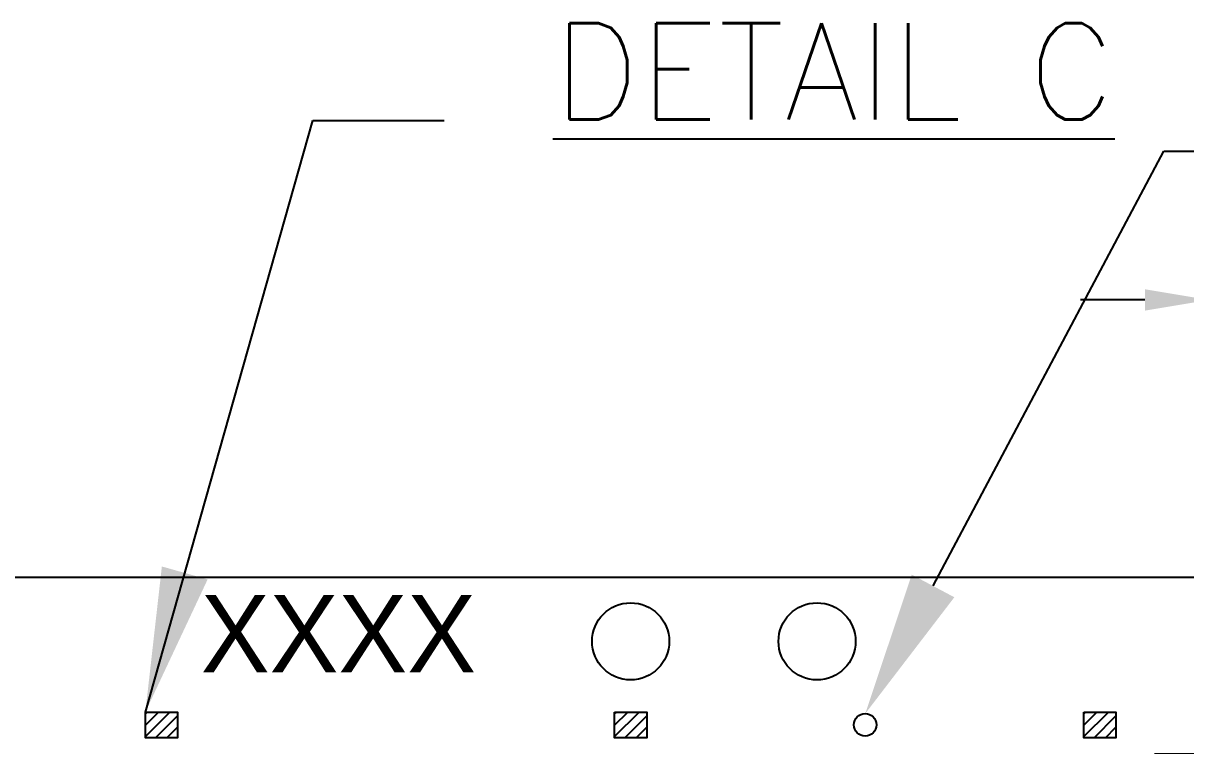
# Model space of a CAD drawing. Extents: x -371 to -96, y -307 to -115.
# Drawn here: x -256.64 to -238.55, y -228.3 to -217.06 of the extents above; entities that cross this region are included whole.
import ezdxf
from ezdxf.enums import TextEntityAlignment as Align

# ---------------------------------------------------------------- set-up
doc = ezdxf.new("R2010")
doc.units = 0
doc.header["$LTSCALE"] = 5
doc.header["$MEASUREMENT"] = 0
doc.layers.get('0').update_dxf_attribs({"linetype": 'CONTINUOUS'})
doc.layers.get('DEFPOINTS').update_dxf_attribs({"linetype": 'CONTINUOUS'})
doc.layers.add('DIM', color=3, linetype='CONTINUOUS')
doc.layers.add('half_bottom', color=4, linetype='CONTINUOUS')
doc.styles.add('ROMANS', font='romans.shx', dxfattribs={"height": 2})
doc.dimstyles.new('FRAME', dxfattribs={"dimscale": 25, "dimtxt": 0.08, "dimasz": 0.09, "dimexe": 0.04, "dimexo": 0.04, "dimgap": 0.04, "dimtad": 0, "dimdec": 3, "dimlfac": 0.1, "dimzin": 0, "dimdsep": 46, "dimtxsty": 'ROMANS', "dimcen": 0.04, "dimadec": 0, "dimazin": 0, "dimtfac": 1, "dimtdec": 3, "dimtofl": 0, "dimtmove": 2, "dimatfit": 3, "dimfxl": 1, "dimtolj": 1, "dimtzin": 0, "dimarcsym": 0})
doc.dimstyles.get("Standard").update_dxf_attribs({"dimtxt": 0.3, "dimasz": 0.2, "dimexe": 0.05, "dimexo": 0.15, "dimgap": 0.05, "dimtad": 0, "dimtoh": 1, "dimdec": 3, "dimdsep": 46, "dimtxsty": 'STANDARD', "dimcen": 0.5, "dimadec": 0, "dimazin": 0, "dimtfac": 1, "dimtdec": 3, "dimtofl": 0, "dimtmove": 0, "dimatfit": 3, "dimfxl": 1, "dimtolj": 1, "dimtzin": 0, "dimarcsym": 0})

# ---------------------------------------------------------------- blocks, each defined once
blk = doc.blocks.new('*D37')
at = {"layer": 'DEFPOINTS', "color": 0, "linetype": 'Continuous', "transparency": 16777216}
for p in [(-28.199, 192.996), (-27.199, 187.683), (-28.199, 185.282)]:
    blk.add_point(p, dxfattribs=at)
at = {"layer": 'DIM', "color": 0, "linetype": 'Continuous', "lineweight": -2, "transparency": 16777216}
for p, q in [((-29.199, 192.996), (-30.199, 192.996)), ((-28.199, 185.532), (-28.199, 193.046)), ((-27.199, 187.933), (-27.199, 193.046)), ((-26.199, 192.996), (-25.199, 192.996))]:
    blk.add_line(p, q, dxfattribs=at)
at = {"layer": 'DIM', "color": 0, "linetype": 'Continuous', "transparency": 16777216}
for points in [[(-29.199, 193.163), (-29.199, 192.83), (-28.199, 192.996)], [(-26.199, 193.163), (-26.199, 192.83), (-27.199, 192.996)]]:
    blk.add_solid(points, dxfattribs=at)
at = {"layer": 'DIM', "color": 0, "linetype": 'Continuous', "transparency": 16777216, "insert": (-22.641, 192.996), "char_height": 2, "attachment_point": 5}
blk.add_mtext('\\A1;1.00', dxfattribs=at)
blk = doc.blocks.new('*D50')
at = {"layer": 'DEFPOINTS', "color": 0, "linetype": 'Continuous', "transparency": 16777216}
for p in [(-28.198, 188.682), (-21.478, 188.682), (-29.299, 185.932)]:
    blk.add_point(p, dxfattribs=at)
at = {"layer": 'DIM', "color": 0, "linetype": 'Continuous', "lineweight": -2, "transparency": 16777216}
for p, q in [((-21.478, 189.682), (-21.478, 190.682)), ((-20.478, 190.682), (-21.478, 190.682)), ((-27.948, 188.682), (-21.428, 188.682)), ((-29.049, 185.932), (-21.428, 185.932)), ((-21.478, 184.932), (-21.478, 183.932))]:
    blk.add_line(p, q, dxfattribs=at)
at = {"layer": 'DIM', "color": 0, "linetype": 'Continuous', "transparency": 16777216}
for points in [[(-21.645, 189.682), (-21.311, 189.682), (-21.478, 188.682)], [(-21.645, 184.932), (-21.311, 184.932), (-21.478, 185.932)]]:
    blk.add_solid(points, dxfattribs=at)
at = {"layer": 'DIM', "color": 0, "linetype": 'Continuous', "transparency": 16777216, "insert": (-16.478, 190.682), "char_height": 2, "attachment_point": 5}
blk.add_mtext('\\A1;2.75', dxfattribs=at)

msp = doc.modelspace()

# ---------------------------------------------------------------- hatches: boundary and pattern name
at = {"layer": 'half_bottom'}
h = msp.add_hatch(dxfattribs=at)
h.set_pattern_fill('ANSI31,_O', color=256)
h.set_pattern_definition([(45, (-177.72747, -413.31123), (-0.08838835, 0.08838835), [])])
h.paths.add_polyline_path([(-254.7367, -227.7783), (-254.2367, -227.7783), (-254.2367, -228.1783), (-254.7367, -228.1783)])
h = msp.add_hatch(dxfattribs=at)
h.set_pattern_fill('ANSI31,_O', color=256)
h.set_pattern_definition([(45, (-170.42747, -413.31123), (-0.08838835, 0.08838835), [])])
h.paths.add_polyline_path([(-247.4367, -227.7783), (-246.9367, -227.7783), (-246.9367, -228.1783), (-247.4367, -228.1783)])
h = msp.add_hatch(dxfattribs=at)
h.set_pattern_fill('ANSI31,_O', color=256)
h.set_pattern_definition([(45, (-163.12747, -413.31123), (-0.08838835, 0.08838835), [])])
h.paths.add_polyline_path([(-240.1367, -227.7783), (-239.6367, -227.7783), (-239.6367, -228.1783), (-240.1367, -228.1783)])

# ---------------------------------------------------------------- linework, layer by layer
msp.add_line((-286.7867, -225.6783), (-238.1854, -225.6783))
for centre, radius in [((-247.1867, -226.6783), 0.6), ((-244.2867, -226.6783), 0.6), ((-243.5367, -227.9783), 0.175)]:
    msp.add_circle(centre, radius)
at = {"layer": 'DIM'}
for p, q in [((-242.4817, -225.816), (-238.8889, -219.0483)), ((-238.8889, -219.0483), (-235.9764, -219.0483))]:
    msp.add_line(p, q, dxfattribs=at)
msp.add_solid([(-242.1504, -225.9918), (-242.8129, -225.6401), (-243.5367, -227.8033)], dxfattribs=at)
at = {"layer": 'half_bottom'}
for points in [[(-254.7367, -227.7783), (-254.2367, -227.7783), (-254.2367, -228.1783), (-254.7367, -228.1783)], [(-247.4367, -227.7783), (-246.9367, -227.7783), (-246.9367, -228.1783), (-247.4367, -228.1783)], [(-240.1367, -227.7783), (-239.6367, -227.7783), (-239.6367, -228.1783), (-240.1367, -228.1783)]]:
    msp.add_lwpolyline(points, close=True, dxfattribs=at)

# ---------------------------------------------------------------- texts
at = {"linetype": 'Continuous'}
msp.add_text('XXXX', height=1.2, dxfattribs=at).set_placement((-251.7328, -227.159), align=Align.CENTER)
at = {"layer": 'DIM', "insert": (-239.6527, -218.5572), "char_height": 1.5, "attachment_point": 9}
msp.add_mtext('{\\Fromans.shx|c0;\\LDETAIL C}', dxfattribs=at)

# ---------------------------------------------------------------- dimensions: what is measured, and where the dimension line sits
at = {"layer": 'DIM', "linetype": 'Continuous'}
dim = msp.add_linear_dim(base=(-238.1867, -221.364), p1=(-237.1867, -226.6771), p2=(-238.1867, -229.0783), angle=180, text='<>.00', dimstyle='STANDARD', override={"dimtxt": 2, "dimasz": 1, "dimexo": 0.25, "dimgap": 1, "dimdec": 2, "dimtmove": 1}, dxfattribs=at)
dim.commit()
dim.dimension.update_dxf_attribs({"geometry": '*D37', "text_midpoint": (-232.6288, -221.364), "dimtype": 128, "insert": (-209.9878, -414.3604)})
dim = msp.add_linear_dim(base=(-231.4658, -225.6783), p1=(-239.2867, -228.4283), p2=(-238.1854, -225.6783), angle=90, dimstyle='STANDARD', override={"dimtxt": 2, "dimasz": 1, "dimexo": 0.25, "dimgap": 1, "dimdec": 2, "dimtmove": 1}, dxfattribs=at)
dim.commit()
dim.dimension.update_dxf_attribs({"geometry": '*D50', "text_midpoint": (-231.2387, -223.8634), "dimtype": 128, "insert": (-209.9878, -414.3604)})

# ---------------------------------------------------------------- leaders
msp.add_leader([(-254.7367, -227.7783), (-252.1317, -218.573), (-250.0856, -218.5717)], dimstyle='FRAME', override={"dimgap": 0.04, "dimtad": 0}, dxfattribs=at)

doc.saveas('drawing.dxf')
